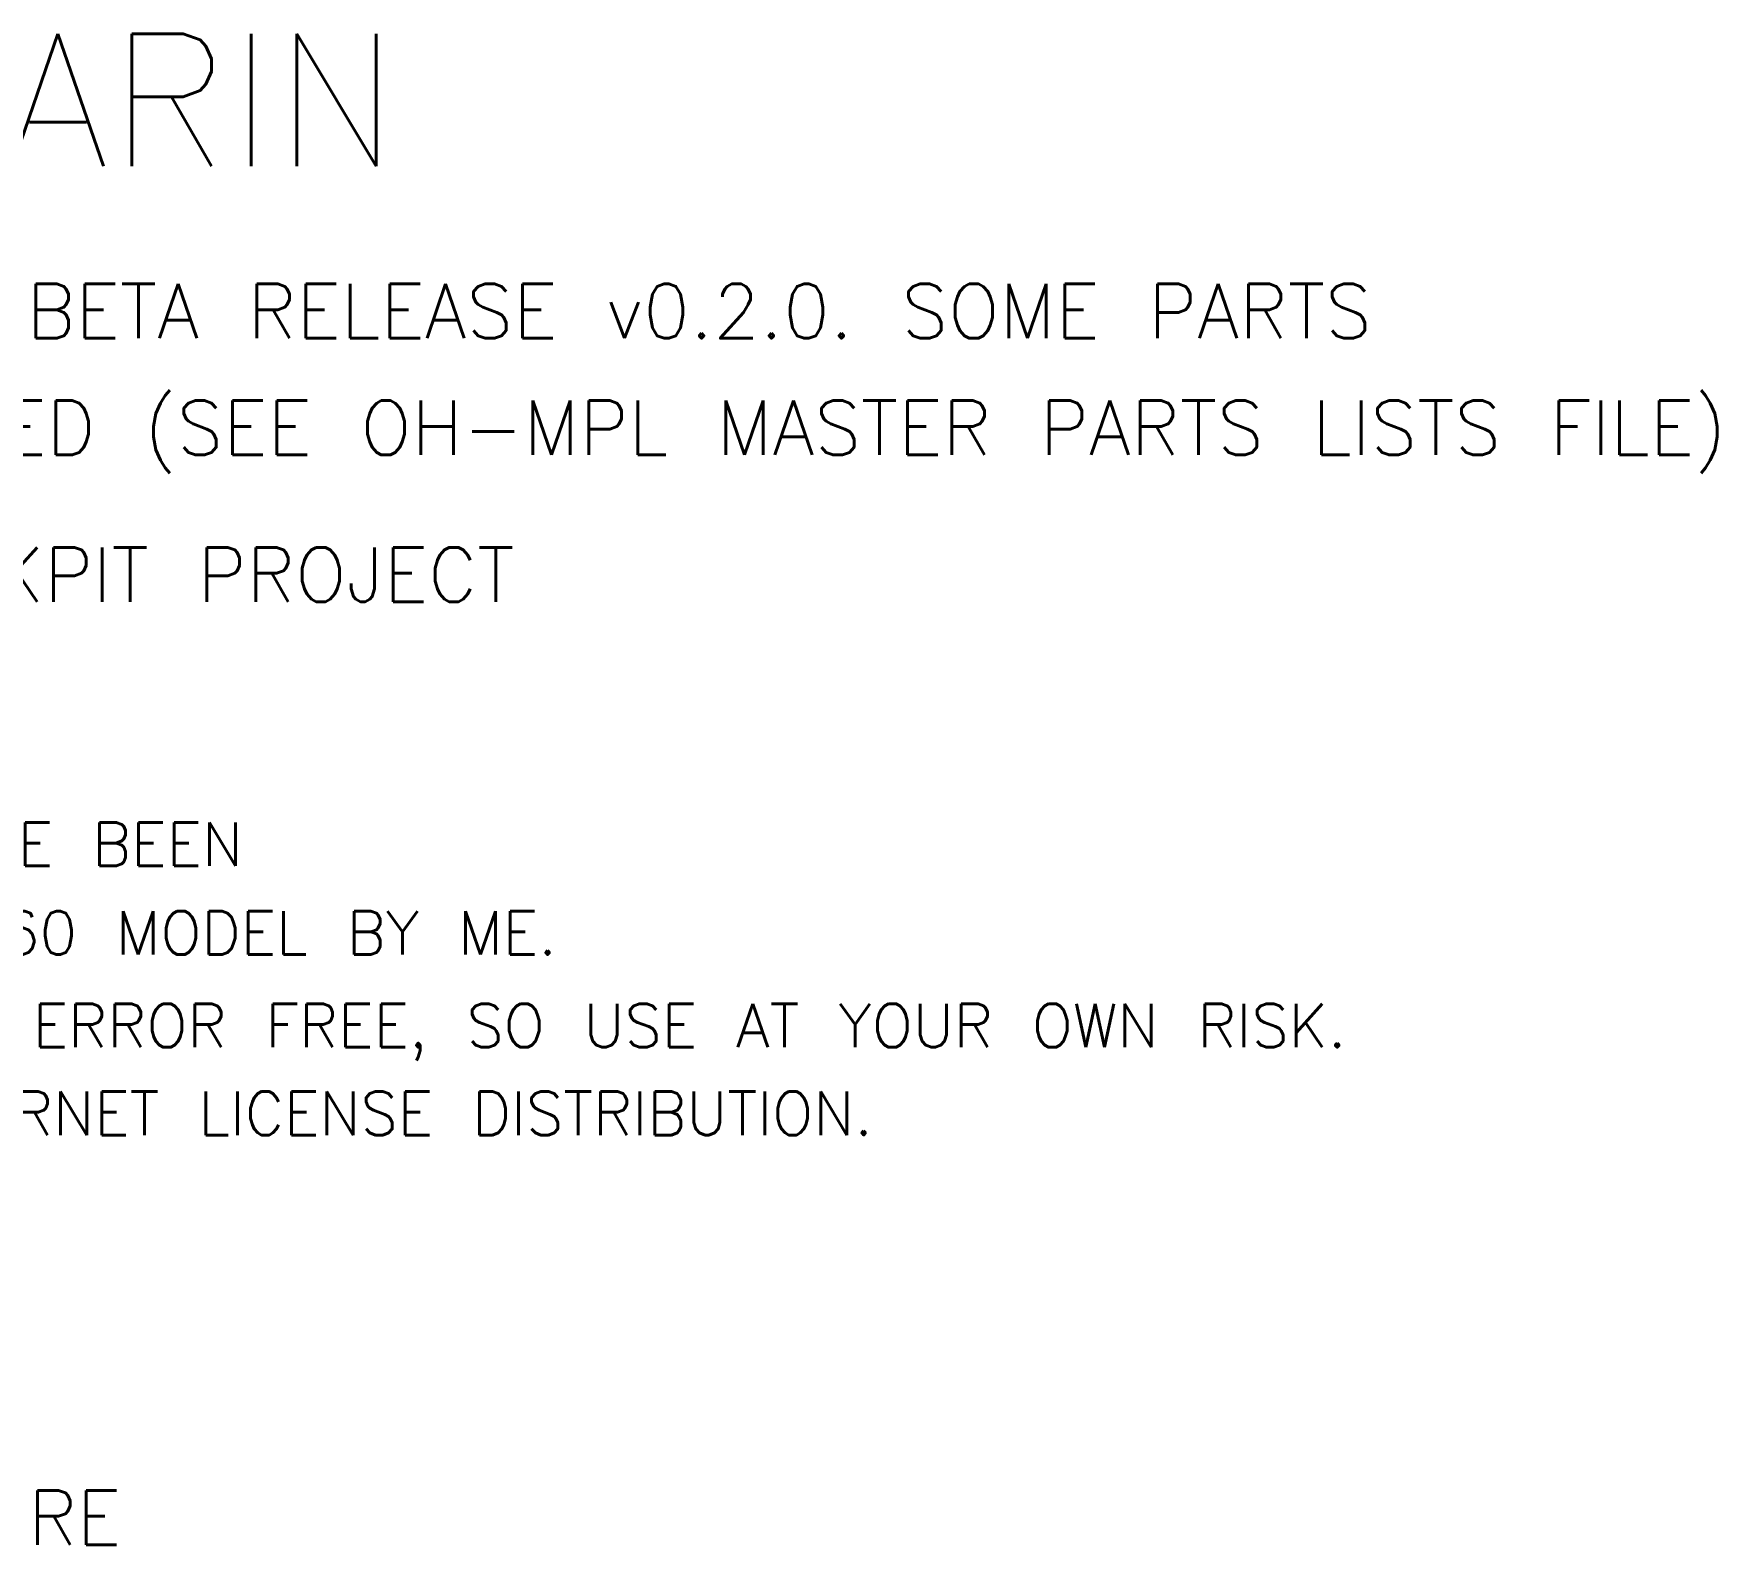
# Model space of a CAD drawing. Header units: millimetres. Extents: x 8001 to 31110, y 191 to 17125.
# Drawn here: x 23370 to 31110, y 5294 to 12316 of the extents above; entities that cross this region are included whole.
import ezdxf
from ezdxf.enums import TextEntityAlignment as Align

# ---------------------------------------------------------------- set-up
doc = ezdxf.new("R2010")
doc.units = ezdxf.units.MM
doc.layers.add('Cockpit Plans', color=6, linetype='Continuous')
doc.styles.get("Standard").update_dxf_attribs({"font": 'txt.shx'})

msp = doc.modelspace()

# ---------------------------------------------------------------- texts
at = {"color": 0}
msp.add_text('OH2A1A1 - ASSY, LOWER INSTRUMENT PANEL STRUCTURE', height=250, dxfattribs=at).set_placement((13650, 5370))
at = {"layer": 'Cockpit Plans', "color": 4, "linetype": 'ByBlock'}
for s, height, p in [('VERSION 8 03 2024 - J. MARIN', 609.6, (17998, 11706.5)), ('DESCRIPTION: THE PARTS CONTAINED IN THIS FILE CORRESPOND TO THE SVG FILES IN BETA RELEASE v0.2.0. SOME PARTS', 250, (18740, 10916)), ('IN THE SHEETS ARE DUPLICATED ACCORDING TO THE NUMBER NEEDED (SEE OH-MPL MASTER PARTS LISTS FILE)', 250, (21231.1, 10379.6)), ('PURPOSE: FACILITATE CNC PROCESSING AND CUTTING FOR MY OWN COCKPIT PROJECT', 250, (18047.8, 9704.7)), ('DISCLAIMER: THIS IS NOT AN OFFICIAL OPENHORNET DISTRIBUTION. ALL THE PARTS HAVE BEEN ', 200, (17801.9, 8490.8)), ('CONVERTED FROM THE SVG FILES AND/OR EXPORTED FROM THE FUSION360 MODEL BY ME.', 200, (19322.8, 8082.7)), ("ALTHOUGH I TRIED MY BEST I CAN'T GUARANTEE THAT THE PARTS ARE ERROR FREE, SO USE AT YOUR OWN RISK.", 200, (21351.4, 7656.8)), ('YOU CAN USE OR SHARE THIS FILE UNDER THE TERMS OF THE OPENHORNET LICENSE DISTRIBUTION.', 200, (20147, 7253.3))]:
    msp.add_text(s, height=height, dxfattribs=at).set_placement(p, align=Align.CENTER)

doc.saveas('drawing.dxf')
